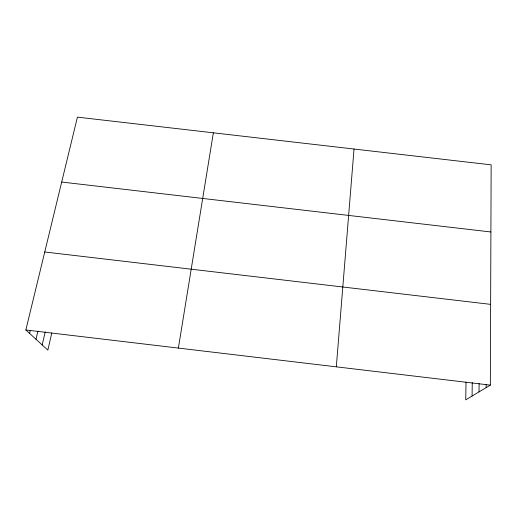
<?xml version="1.0" encoding="UTF-8"?>
<svg xmlns="http://www.w3.org/2000/svg" width="517" height="517" viewBox="0 0 517 517"><rect width="100%" height="100%" fill="white"/><g stroke="black" fill="none" stroke-linecap="round" stroke-linejoin="round"><path stroke-width="0.78" d="M466.017 382.134L465.739 399.861L490.342 385.126L491.15 164.845L77.421 117.139L25.85 329.975L47.861 350.125L51.79 332.954M486.154 387.634L486.174 384.499M479.013 391.912L479.091 383.524M472.079 396.061L472.254 382.58M336.315 366.837L354.029 149.032M178.384 348.083L213.359 132.817M42.187 344.929L45.218 331.875M35.983 339.249L37.903 331.138M29.592 333.4L30.322 330.369M61.697 182.042L490.904 231.978M44.746 251.986L490.639 304.364M25.85 329.975L490.342 385.126"/></g></svg>
